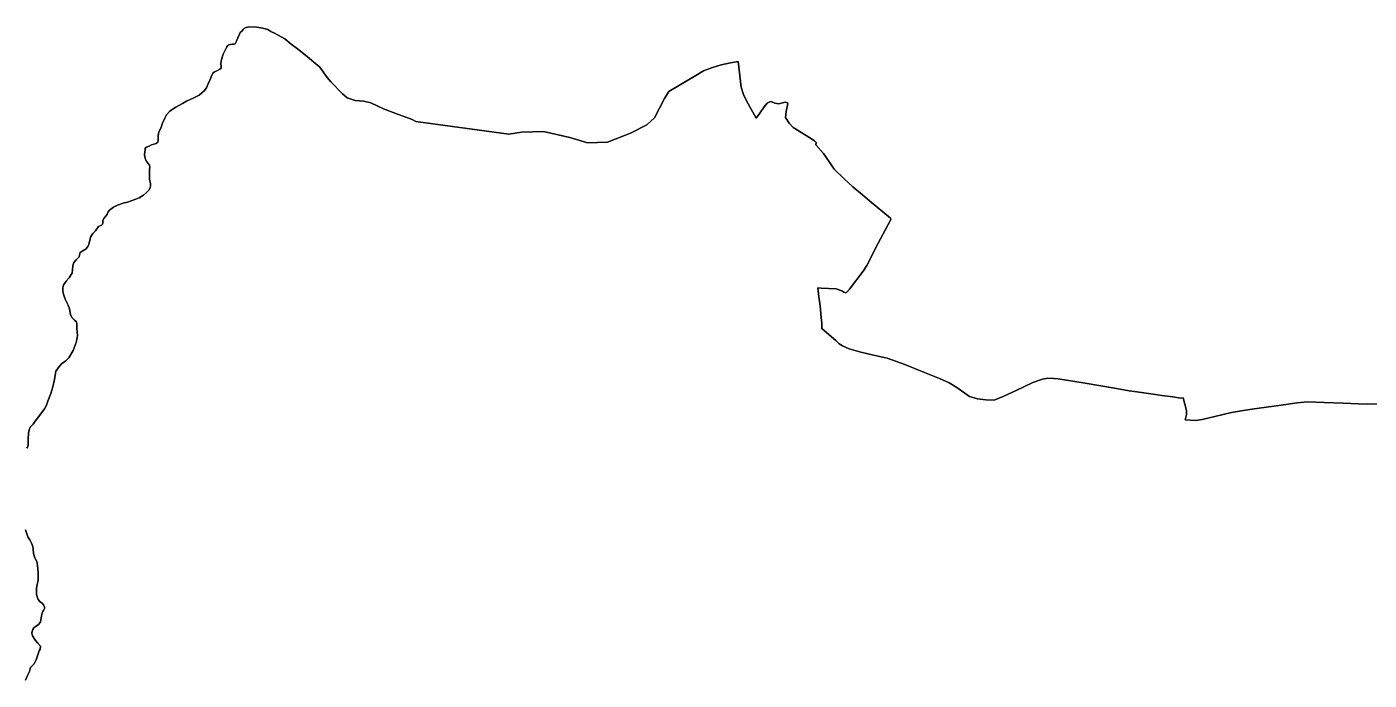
# Model space of a CAD drawing. Header units: millimetres. Extents: x 163919 to 195198, y 430116 to 478891.
# Drawn here: x 169095 to 174272, y 450546 to 453065 of the extents above; entities that cross this region are included whole.
import ezdxf

# ---------------------------------------------------------------- set-up
doc = ezdxf.new("R2010")
doc.units = ezdxf.units.MM
for name, color, linetype in [('#SK(지방하천)_2', 6, 'Continuous'), ('#SK01', 6, 'Continuous'), ('#SK02', 6, 'Continuous'), ('#SK03', 2, 'Continuous'), ('#SK04', 2, 'Continuous')]:
    doc.layers.add(name, color=color, linetype=linetype)

msp = doc.modelspace()

# ---------------------------------------------------------------- linework, layer by layer
at = {"layer": '#SK(지방하천)_2'}
for points in [[(169095.3, 451439.6), (169098.4, 451444.7), (169100, 451452), (169100.4, 451458.5), (169101.2, 451474.7), (169101.5, 451498.1), (169104.5, 451511), (169108.7, 451521.5), (169119.3, 451533.2), (169128.2, 451544.9), (169141, 451561.2), (169152.9, 451577.3), (169164.1, 451591.4), (169170.8, 451605.4), (169175.9, 451621.3), (169187.4, 451651.3), (169196.3, 451677), (169202.7, 451705.1), (169205.8, 451728.8), (169207.4, 451736.5), (169212.5, 451744), (169216.9, 451749.6), (169229.6, 451764.8), (169245.8, 451777.2), (169257.7, 451788), (169273.9, 451816.9), (169285.3, 451847.3), (169289.7, 451866.1), (169290.4, 451875.9), (169288.4, 451901.7), (169287.9, 451919.7), (169287.5, 451927.7), (169278.9, 451933.6), (169269.5, 451944.1), (169264.3, 451955.3), (169259.8, 451977), (169254.2, 451992), (169248.1, 452004.8), (169242.7, 452015.1), (169236.6, 452033.7), (169235.6, 452039), (169234.4, 452047.4), (169234.8, 452057.5), (169235.4, 452064.5), (169237.8, 452071.5), (169247.7, 452084.5), (169258.3, 452096.5), (169266.1, 452109.3), (169270.4, 452114.9), (169271, 452127.4), (169273.4, 452143.5), (169274.9, 452152), (169276.7, 452156.2), (169285.4, 452165.8), (169292.1, 452172.5), (169297, 452177.9), (169298.4, 452185.5), (169301.5, 452194.8), (169311.2, 452201.1), (169324.6, 452209.1), (169330.8, 452217.5), (169334.5, 452225.1), (169336.9, 452237.2), (169342.3, 452256.2), (169349.5, 452267.6), (169359.9, 452278.5), (169371.9, 452294.9), (169383.8, 452300.6), (169387.7, 452304.1), (169388.8, 452307.8), (169388.5, 452312.6), (169388.7, 452316.9), (169389.4, 452320.2), (169392.8, 452325.2), (169398.6, 452333.8), (169402.7, 452338.9), (169405, 452342.9), (169408.5, 452351.6), (169414.1, 452357.9), (169429.6, 452369.2), (169445.6, 452377.4), (169466.9, 452384.7), (169484, 452389), (169497.4, 452394.1), (169515.7, 452399.9), (169528.4, 452404.8), (169545, 452416.2), (169557.1, 452426.2), (169566.3, 452434.8), (169570.9, 452444.1), (169572.5, 452451.8), (169572.6, 452460.2), (169570, 452470.5), (169568, 452477.4), (169568.1, 452488.4), (169568.4, 452501.5), (169568.8, 452514.3), (169569.5, 452523.6), (169568.6, 452530.8), (169564.6, 452536.4), (169558.4, 452544.6), (169553.2, 452553.7), (169550.1, 452563.9), (169549.4, 452572.3), (169551.2, 452590.7), (169552.3, 452597.3), (169557, 452601.2), (169567.2, 452605.2), (169575.9, 452609.2), (169594.6, 452615.1), (169600.7, 452620.3), (169602.2, 452625.7), (169602.4, 452645.8), (169605.1, 452660.2), (169611.6, 452674.5), (169618.9, 452693.5), (169627, 452712), (169634, 452725.6), (169647.4, 452739.6), (169659.7, 452748.5), (169670, 452754.8), (169695.8, 452769.1), (169711.4, 452777.9), (169739.6, 452791.2), (169760.5, 452801.7), (169770.9, 452810.8), (169779.4, 452818), (169788.1, 452828.9), (169793.1, 452841.9), (169802.4, 452861.4), (169808.6, 452878.1), (169813.3, 452886.6), (169819.5, 452891.5), (169830.4, 452895.7), (169840, 452901.1), (169844.3, 452905.1), (169844.4, 452911.5), (169844, 452923.2), (169845.9, 452938.1), (169852.6, 452959.7), (169867, 452987.1), (169870.9, 452992.5), (169873.8, 452995.3), (169879.7, 452997.1), (169887, 452997.5), (169894.1, 452997.8), (169898.9, 452998.8), (169903.3, 453007.1), (169909.6, 453022.7), (169916, 453036.6), (169918.7, 453042.4), (169924.4, 453047.9), (169930, 453054.3), (169934.8, 453059.1), (169941, 453061.7), (169951.7, 453064.6), (169981.9, 453063.7), (170004.6, 453059.5), (170024.6, 453054), (170036.7, 453046.1), (170050.4, 453040), (170064.3, 453033), (170090.2, 453018.8), (170114.6, 452997.7), (170138.7, 452979.4), (170169.7, 452955.8), (170225.7, 452908.6), (170253.4, 452869), (170267.8, 452852), (170312.8, 452807), (170331.4, 452790.4), (170361.3, 452780.9), (170394.6, 452777.5), (170421.8, 452772.2), (170471.1, 452748), (170519.1, 452730.9), (170581.2, 452707.4), (170595.1, 452699.7), (170954.1, 452651.1), (171003.4, 452658.5), (171088, 452660.7), (171189.2, 452637.7), (171258.1, 452617.4), (171334.7, 452620.5), (171423.5, 452654.5), (171486.3, 452686.9), (171515.4, 452713.6), (171554.2, 452787.9), (171571.3, 452815.6), (171681.5, 452880.7), (171705, 452895.2), (171739.1, 452908.5), (171773.4, 452918), (171808.5, 452925.6), (171838.2, 452930.4), (171850.7, 452831.8), (171859.3, 452803.5), (171870.6, 452779.1), (171908.1, 452712.7), (171921.7, 452732.3), (171939.1, 452756), (171950.1, 452770), (171963, 452776.2), (171968.2, 452776), (171979.9, 452770.8), (171995.5, 452768.4), (172014.2, 452772.7), (172020.8, 452774.6), (172028.6, 452771.7), (172030.4, 452768.9), (172023.7, 452738.2), (172020.9, 452715.7), (172035.3, 452693.1), (172050.7, 452676.6), (172074.2, 452662.8), (172111.1, 452639.4), (172133.1, 452624.9), (172139.5, 452618.8), (172138.1, 452609.2), (172167.4, 452576.3), (172191.5, 452543), (172209.5, 452515.3), (172247, 452478.3), (172280.4, 452447.7), (172318, 452417.5), (172344.9, 452394.2), (172426.6, 452327.5), (172426.8, 452322.4), (172416.9, 452302), (172377.1, 452228), (172335.3, 452144.7), (172320.8, 452122.6), (172267.9, 452053), (172257.9, 452041.7), (172252.7, 452039.6), (172246.4, 452042.3), (172238.2, 452046.9), (172235.2, 452047.6), (172216.8, 452054.1), (172159.2, 452056.8), (172146.1, 452058), (172150.4, 452024.2), (172154.5, 451989.3), (172159.3, 451943.7), (172161, 451922.7), (172161.1, 451911.7), (172161.6, 451901.7), (172189.2, 451877.4), (172214.7, 451854.9), (172228.6, 451842.6), (172241.1, 451834.4), (172266.4, 451823.3), (172311.1, 451810.5), (172355.2, 451800.2), (172413.9, 451787), (172431.7, 451781.3), (172480.8, 451762.2), (172557, 451731.5), (172615.4, 451708.4), (172652.9, 451691.7), (172681.7, 451673.5), (172730.3, 451639.8), (172761.6, 451630), (172794, 451627.1), (172825.4, 451625.9), (172863.4, 451640.3), (172910.8, 451662.3), (172975.3, 451694), (173012.1, 451706.3), (173032.8, 451709.5), (173055.6, 451709.3), (173072.6, 451708.1), (173169.4, 451692.5), (173297.1, 451670.1), (173346.6, 451660.8), (173375.6, 451656.8), (173438.6, 451648.8), (173471.9, 451643.6), (173514.4, 451637.8), (173543.9, 451633.6), (173554.9, 451634.4), (173567.9, 451585.3), (173568, 451569.4), (173562.1, 451549), (173602.1, 451547.1), (173627.7, 451550.9), (173676.3, 451562.4), (173741, 451578), (173780.2, 451584.2), (173819.5, 451591), (173932.6, 451605.5), (173994, 451614.7), (174034.1, 451618.3), (174099.2, 451616.7), (174172.2, 451613.5), (174231, 451611.4), (174267.2, 451609.8), (174314.7, 451611.1)], [(169090.6, 450545.8), (169098, 450563.4), (169105.3, 450579.3), (169109.2, 450594), (169110.5, 450595.9), (169124, 450608.9), (169131.9, 450623.9), (169136.6, 450639.8), (169138.9, 450647.1), (169143.2, 450659.1), (169146.8, 450665.5), (169148.4, 450677.4), (169137.8, 450688.7), (169128.5, 450699.2), (169117.9, 450717.1), (169115.1, 450727.5), (169115.4, 450732.9), (169118.7, 450741.7), (169123, 450747.9), (169128.8, 450752.4), (169138.6, 450759.3), (169148.1, 450769.3), (169150.3, 450786.7), (169154.2, 450805), (169156.8, 450810.7), (169159.1, 450814.1), (169164.4, 450824.9), (169163.7, 450825.3), (169162.5, 450830.9), (169159.8, 450836.4), (169156.3, 450841.2), (169147.1, 450847.8), (169139.6, 450856.3), (169136.2, 450863.5), (169135.1, 450867.9), (169133.3, 450875.9), (169133.2, 450886.1), (169133.3, 450900.3), (169135.6, 450914.1), (169139.1, 450930.4), (169139.5, 450946.8), (169139.1, 450958.3), (169137.3, 450976.3), (169136.7, 450987.8), (169135.7, 450995.8), (169134.2, 451002.5), (169125, 451020.7), (169120.9, 451034.6), (169120.5, 451051), (169118.3, 451061.6), (169113.2, 451073.9), (169106.6, 451087), (169099.6, 451098.7), (169090.2, 451124.9)]]:
    msp.add_lwpolyline(points, dxfattribs=at)
at = {"layer": '#SK01'}
for points in [[(169095.3, 451439.6), (169098.4, 451444.7), (169100, 451452), (169100.4, 451458.5), (169101.2, 451474.7), (169101.5, 451498.1), (169104.5, 451511), (169108.7, 451521.5), (169119.3, 451533.2), (169128.2, 451544.9), (169141, 451561.2), (169152.9, 451577.3), (169164.1, 451591.4), (169170.8, 451605.4), (169175.9, 451621.3), (169187.4, 451651.3), (169196.3, 451677), (169202.7, 451705.1), (169205.8, 451728.8), (169207.4, 451736.5), (169212.5, 451744), (169216.9, 451749.6), (169229.6, 451764.8), (169245.8, 451777.2), (169257.7, 451788), (169273.9, 451816.9), (169285.3, 451847.3), (169289.7, 451866.1), (169290.4, 451875.9), (169288.4, 451901.7), (169287.9, 451919.7), (169287.5, 451927.7), (169278.9, 451933.6), (169269.5, 451944.1), (169264.3, 451955.3), (169259.8, 451977), (169254.2, 451992), (169248.1, 452004.8), (169242.7, 452015.1), (169236.6, 452033.7), (169235.6, 452039), (169234.4, 452047.4), (169234.8, 452057.5), (169235.4, 452064.5), (169237.8, 452071.5), (169247.7, 452084.5), (169258.3, 452096.5), (169266.1, 452109.3), (169270.4, 452114.9), (169271, 452127.4), (169273.4, 452143.5), (169274.9, 452152), (169276.7, 452156.2), (169285.4, 452165.8), (169292.1, 452172.5), (169297, 452177.9), (169298.4, 452185.5), (169301.5, 452194.8), (169311.2, 452201.1), (169324.6, 452209.1), (169330.8, 452217.5), (169334.5, 452225.1), (169336.9, 452237.2), (169342.3, 452256.2), (169349.5, 452267.6), (169359.9, 452278.5), (169371.9, 452294.9), (169383.8, 452300.6), (169387.7, 452304.1), (169388.8, 452307.8), (169388.5, 452312.6), (169388.7, 452316.9), (169389.4, 452320.2), (169392.8, 452325.2), (169398.6, 452333.8), (169402.7, 452338.9), (169405, 452342.9), (169408.5, 452351.6), (169414.1, 452357.9), (169429.6, 452369.2), (169445.6, 452377.4), (169466.9, 452384.7), (169484, 452389), (169497.4, 452394.1), (169515.7, 452399.9), (169528.4, 452404.8), (169545, 452416.2), (169557.1, 452426.2), (169566.3, 452434.8), (169570.9, 452444.1), (169572.5, 452451.8), (169572.6, 452460.2), (169570, 452470.5), (169568, 452477.4), (169568.1, 452488.4), (169568.4, 452501.5), (169568.8, 452514.3), (169569.5, 452523.6), (169568.6, 452530.8), (169564.6, 452536.4), (169558.4, 452544.6), (169553.2, 452553.7), (169550.1, 452563.9), (169549.4, 452572.3), (169551.2, 452590.7), (169552.3, 452597.3), (169557, 452601.2), (169567.2, 452605.2), (169575.9, 452609.2), (169594.6, 452615.1), (169600.7, 452620.3), (169602.2, 452625.7), (169602.4, 452645.8), (169605.1, 452660.2), (169611.6, 452674.5), (169618.9, 452693.5), (169627, 452712), (169634, 452725.6), (169647.4, 452739.6), (169659.7, 452748.5), (169670, 452754.8), (169695.8, 452769.1), (169711.4, 452777.9), (169739.6, 452791.2), (169760.5, 452801.7), (169770.9, 452810.8), (169779.4, 452818), (169788.1, 452828.9), (169793.1, 452841.9), (169802.4, 452861.4), (169808.6, 452878.1), (169813.3, 452886.6), (169819.5, 452891.5), (169830.4, 452895.7), (169840, 452901.1), (169844.3, 452905.1), (169844.4, 452911.5), (169844, 452923.2), (169845.9, 452938.1), (169852.6, 452959.7), (169867, 452987.1), (169870.9, 452992.5), (169873.8, 452995.3), (169879.7, 452997.1), (169887, 452997.5), (169894.1, 452997.8), (169898.9, 452998.8), (169903.3, 453007.1), (169909.6, 453022.7), (169916, 453036.6), (169918.7, 453042.4), (169924.4, 453047.9), (169930, 453054.3), (169934.8, 453059.1), (169941, 453061.7), (169951.7, 453064.6), (169981.9, 453063.7), (170004.6, 453059.5), (170024.6, 453054), (170036.7, 453046.1), (170050.4, 453040), (170064.3, 453033), (170090.2, 453018.8), (170114.6, 452997.7), (170138.7, 452979.4), (170169.7, 452955.8), (170225.7, 452908.6), (170253.4, 452869), (170267.8, 452852), (170312.8, 452807), (170331.4, 452790.4), (170361.3, 452780.9), (170394.6, 452777.5), (170421.8, 452772.2), (170471.1, 452748), (170519.1, 452730.9), (170581.2, 452707.4), (170595.1, 452699.7), (170954.1, 452651.1), (171003.4, 452658.5), (171088, 452660.7), (171189.2, 452637.7), (171258.1, 452617.4), (171334.7, 452620.5), (171423.5, 452654.5), (171486.3, 452686.9), (171515.4, 452713.6), (171554.2, 452787.9), (171571.3, 452815.6), (171681.5, 452880.7), (171705, 452895.2), (171739.1, 452908.5), (171773.4, 452918), (171808.5, 452925.6), (171838.2, 452930.4), (171850.7, 452831.8), (171859.3, 452803.5), (171870.6, 452779.1), (171908.1, 452712.7), (171921.7, 452732.3), (171939.1, 452756), (171950.1, 452770), (171963, 452776.2), (171968.2, 452776), (171979.9, 452770.8), (171995.5, 452768.4), (172014.2, 452772.7), (172020.8, 452774.6), (172028.6, 452771.7), (172030.4, 452768.9), (172023.7, 452738.2), (172020.9, 452715.7), (172035.3, 452693.1), (172050.7, 452676.6), (172074.2, 452662.8), (172111.1, 452639.4), (172133.1, 452624.9), (172139.5, 452618.8), (172138.1, 452609.2), (172167.4, 452576.3), (172191.5, 452543), (172209.5, 452515.3), (172247, 452478.3), (172280.4, 452447.7), (172318, 452417.5), (172344.9, 452394.2), (172426.6, 452327.5), (172426.8, 452322.4), (172416.9, 452302), (172377.1, 452228), (172335.3, 452144.7), (172320.8, 452122.6), (172267.9, 452053), (172257.9, 452041.7), (172252.7, 452039.6), (172246.4, 452042.3), (172238.2, 452046.9), (172235.2, 452047.6), (172216.8, 452054.1), (172159.2, 452056.8), (172146.1, 452058), (172150.4, 452024.2), (172154.5, 451989.3), (172159.3, 451943.7), (172161, 451922.7), (172161.1, 451911.7), (172161.6, 451901.7), (172189.2, 451877.4), (172214.7, 451854.9), (172228.6, 451842.6), (172241.1, 451834.4), (172266.4, 451823.3), (172311.1, 451810.5), (172355.2, 451800.2), (172413.9, 451787), (172431.7, 451781.3), (172480.8, 451762.2), (172557, 451731.5), (172615.4, 451708.4), (172652.9, 451691.7), (172681.7, 451673.5), (172730.3, 451639.8), (172761.6, 451630), (172794, 451627.1), (172825.4, 451625.9), (172863.4, 451640.3), (172910.8, 451662.3), (172975.3, 451694), (173012.1, 451706.3), (173032.8, 451709.5), (173055.6, 451709.3), (173072.6, 451708.1), (173169.4, 451692.5), (173297.1, 451670.1), (173346.6, 451660.8), (173375.6, 451656.8), (173438.6, 451648.8), (173471.9, 451643.6), (173514.4, 451637.8), (173543.9, 451633.6), (173554.9, 451634.4), (173567.9, 451585.3), (173568, 451569.4), (173562.1, 451549), (173602.1, 451547.1), (173627.7, 451550.9), (173676.3, 451562.4), (173741, 451578), (173780.2, 451584.2), (173819.5, 451591), (173932.6, 451605.5), (173994, 451614.7), (174034.1, 451618.3), (174099.2, 451616.7), (174172.2, 451613.5), (174231, 451611.4), (174267.2, 451609.8), (174314.7, 451611.1)], [(169090.6, 450545.8), (169098, 450563.4), (169105.3, 450579.3), (169109.2, 450594), (169110.5, 450595.9), (169124, 450608.9), (169131.9, 450623.9), (169136.6, 450639.8), (169138.9, 450647.1), (169143.2, 450659.1), (169146.8, 450665.5), (169148.4, 450677.4), (169137.8, 450688.7), (169128.5, 450699.2), (169117.9, 450717.1), (169115.1, 450727.5), (169115.4, 450732.9), (169118.7, 450741.7), (169123, 450747.9), (169128.8, 450752.4), (169138.6, 450759.3), (169148.1, 450769.3), (169150.3, 450786.7), (169154.2, 450805), (169156.8, 450810.7), (169159.1, 450814.1), (169164.4, 450824.9), (169163.7, 450825.3), (169162.5, 450830.9), (169159.8, 450836.4), (169156.3, 450841.2), (169147.1, 450847.8), (169139.6, 450856.3), (169136.2, 450863.5), (169135.1, 450867.9), (169133.3, 450875.9), (169133.2, 450886.1), (169133.3, 450900.3), (169135.6, 450914.1), (169139.1, 450930.4), (169139.5, 450946.8), (169139.1, 450958.3), (169137.3, 450976.3), (169136.7, 450987.8), (169135.7, 450995.8), (169134.2, 451002.5), (169125, 451020.7), (169120.9, 451034.6), (169120.5, 451051), (169118.3, 451061.6), (169113.2, 451073.9), (169106.6, 451087), (169099.6, 451098.7), (169090.2, 451124.9)]]:
    msp.add_lwpolyline(points, dxfattribs=at)
at = {"layer": '#SK02'}
for points in [[(169095.3, 451439.6), (169098.4, 451444.7), (169100, 451452), (169100.4, 451458.5), (169101.2, 451474.7), (169101.5, 451498.1), (169104.5, 451511), (169108.7, 451521.5), (169119.3, 451533.2), (169128.2, 451544.9), (169141, 451561.2), (169152.9, 451577.3), (169164.1, 451591.4), (169170.8, 451605.4), (169175.9, 451621.3), (169187.4, 451651.3), (169196.3, 451677), (169202.7, 451705.1), (169205.8, 451728.8), (169207.4, 451736.5), (169212.5, 451744), (169216.9, 451749.6), (169229.6, 451764.8), (169245.8, 451777.2), (169257.7, 451788), (169273.9, 451816.9), (169285.3, 451847.3), (169289.7, 451866.1), (169290.4, 451875.9), (169288.4, 451901.7), (169287.9, 451919.7), (169287.5, 451927.7), (169278.9, 451933.6), (169269.5, 451944.1), (169264.3, 451955.3), (169259.8, 451977), (169254.2, 451992), (169248.1, 452004.8), (169242.7, 452015.1), (169236.6, 452033.7), (169235.6, 452039), (169234.4, 452047.4), (169234.8, 452057.5), (169235.4, 452064.5), (169237.8, 452071.5), (169247.7, 452084.5), (169258.3, 452096.5), (169266.1, 452109.3), (169270.4, 452114.9), (169271, 452127.4), (169273.4, 452143.5), (169274.9, 452152), (169276.7, 452156.2), (169285.4, 452165.8), (169292.1, 452172.5), (169297, 452177.9), (169298.4, 452185.5), (169301.5, 452194.8), (169311.2, 452201.1), (169324.6, 452209.1), (169330.8, 452217.5), (169334.5, 452225.1), (169336.9, 452237.2), (169342.3, 452256.2), (169349.5, 452267.6), (169359.9, 452278.5), (169371.9, 452294.9), (169383.8, 452300.6), (169387.7, 452304.1), (169388.8, 452307.8), (169388.5, 452312.6), (169388.7, 452316.9), (169389.4, 452320.2), (169392.8, 452325.2), (169398.6, 452333.8), (169402.7, 452338.9), (169405, 452342.9), (169408.5, 452351.6), (169414.1, 452357.9), (169429.6, 452369.2), (169445.6, 452377.4), (169466.9, 452384.7), (169484, 452389), (169497.4, 452394.1), (169515.7, 452399.9), (169528.4, 452404.8), (169545, 452416.2), (169557.1, 452426.2), (169566.3, 452434.8), (169570.9, 452444.1), (169572.5, 452451.8), (169572.6, 452460.2), (169570, 452470.5), (169568, 452477.4), (169568.1, 452488.4), (169568.4, 452501.5), (169568.8, 452514.3), (169569.5, 452523.6), (169568.6, 452530.8), (169564.6, 452536.4), (169558.4, 452544.6), (169553.2, 452553.7), (169550.1, 452563.9), (169549.4, 452572.3), (169551.2, 452590.7), (169552.3, 452597.3), (169557, 452601.2), (169567.2, 452605.2), (169575.9, 452609.2), (169594.6, 452615.1), (169600.7, 452620.3), (169602.2, 452625.7), (169602.4, 452645.8), (169605.1, 452660.2), (169611.6, 452674.5), (169618.9, 452693.5), (169627, 452712), (169634, 452725.6), (169647.4, 452739.6), (169659.7, 452748.5), (169670, 452754.8), (169695.8, 452769.1), (169711.4, 452777.9), (169739.6, 452791.2), (169760.5, 452801.7), (169770.9, 452810.8), (169779.4, 452818), (169788.1, 452828.9), (169793.1, 452841.9), (169802.4, 452861.4), (169808.6, 452878.1), (169813.3, 452886.6), (169819.5, 452891.5), (169830.4, 452895.7), (169840, 452901.1), (169844.3, 452905.1), (169844.4, 452911.5), (169844, 452923.2), (169845.9, 452938.1), (169852.6, 452959.7), (169867, 452987.1), (169870.9, 452992.5), (169873.8, 452995.3), (169879.7, 452997.1), (169887, 452997.5), (169894.1, 452997.8), (169898.9, 452998.8), (169903.3, 453007.1), (169909.6, 453022.7), (169916, 453036.6), (169918.7, 453042.4), (169924.4, 453047.9), (169930, 453054.3), (169934.8, 453059.1), (169941, 453061.7), (169951.7, 453064.6), (169981.9, 453063.7), (170004.6, 453059.5), (170024.6, 453054), (170036.7, 453046.1), (170050.4, 453040), (170064.3, 453033), (170090.2, 453018.8), (170114.6, 452997.7), (170138.7, 452979.4), (170169.7, 452955.8), (170225.7, 452908.6), (170253.4, 452869), (170267.8, 452852), (170312.8, 452807), (170331.4, 452790.4), (170361.3, 452780.9), (170394.6, 452777.5), (170421.8, 452772.2), (170471.1, 452748), (170519.1, 452730.9), (170581.2, 452707.4), (170595.1, 452699.7), (170954.1, 452651.1), (171003.4, 452658.5), (171088, 452660.7), (171189.2, 452637.7), (171258.1, 452617.4), (171334.7, 452620.5), (171423.5, 452654.5), (171486.3, 452686.9), (171515.4, 452713.6), (171554.2, 452787.9), (171571.3, 452815.6), (171681.5, 452880.7), (171705, 452895.2), (171739.1, 452908.5), (171773.4, 452918), (171808.5, 452925.6), (171838.2, 452930.4), (171850.7, 452831.8), (171859.3, 452803.5), (171870.6, 452779.1), (171908.1, 452712.7), (171921.7, 452732.3), (171939.1, 452756), (171950.1, 452770), (171963, 452776.2), (171968.2, 452776), (171979.9, 452770.8), (171995.5, 452768.4), (172014.2, 452772.7), (172020.8, 452774.6), (172028.6, 452771.7), (172030.4, 452768.9), (172023.7, 452738.2), (172020.9, 452715.7), (172035.3, 452693.1), (172050.7, 452676.6), (172074.2, 452662.8), (172111.1, 452639.4), (172133.1, 452624.9), (172139.5, 452618.8), (172138.1, 452609.2), (172167.4, 452576.3), (172191.5, 452543), (172209.5, 452515.3), (172247, 452478.3), (172280.4, 452447.7), (172318, 452417.5), (172344.9, 452394.2), (172426.6, 452327.5), (172426.8, 452322.4), (172416.9, 452302), (172377.1, 452228), (172335.3, 452144.7), (172320.8, 452122.6), (172267.9, 452053), (172257.9, 452041.7), (172252.7, 452039.6), (172246.4, 452042.3), (172238.2, 452046.9), (172235.2, 452047.6), (172216.8, 452054.1), (172159.2, 452056.8), (172146.1, 452058), (172150.4, 452024.2), (172154.5, 451989.3), (172159.3, 451943.7), (172161, 451922.7), (172161.1, 451911.7), (172161.6, 451901.7), (172189.2, 451877.4), (172214.7, 451854.9), (172228.6, 451842.6), (172241.1, 451834.4), (172266.4, 451823.3), (172311.1, 451810.5), (172355.2, 451800.2), (172413.9, 451787), (172431.7, 451781.3), (172480.8, 451762.2), (172557, 451731.5), (172615.4, 451708.4), (172652.9, 451691.7), (172681.7, 451673.5), (172730.3, 451639.8), (172761.6, 451630), (172794, 451627.1), (172825.4, 451625.9), (172863.4, 451640.3), (172910.8, 451662.3), (172975.3, 451694), (173012.1, 451706.3), (173032.8, 451709.5), (173055.6, 451709.3), (173072.6, 451708.1), (173169.4, 451692.5), (173297.1, 451670.1), (173346.6, 451660.8), (173375.6, 451656.8), (173438.6, 451648.8), (173471.9, 451643.6), (173514.4, 451637.8), (173543.9, 451633.6), (173554.9, 451634.4), (173567.9, 451585.3), (173568, 451569.4), (173562.1, 451549), (173602.1, 451547.1), (173627.7, 451550.9), (173676.3, 451562.4), (173741, 451578), (173780.2, 451584.2), (173819.5, 451591), (173932.6, 451605.5), (173994, 451614.7), (174034.1, 451618.3), (174099.2, 451616.7), (174172.2, 451613.5), (174231, 451611.4), (174267.2, 451609.8), (174314.7, 451611.1)], [(169090.6, 450545.8), (169098, 450563.4), (169105.3, 450579.3), (169109.2, 450594), (169110.5, 450595.9), (169124, 450608.9), (169131.9, 450623.9), (169136.6, 450639.8), (169138.9, 450647.1), (169143.2, 450659.1), (169146.8, 450665.5), (169148.4, 450677.4), (169137.8, 450688.7), (169128.5, 450699.2), (169117.9, 450717.1), (169115.1, 450727.5), (169115.4, 450732.9), (169118.7, 450741.7), (169123, 450747.9), (169128.8, 450752.4), (169138.6, 450759.3), (169148.1, 450769.3), (169150.3, 450786.7), (169154.2, 450805), (169156.8, 450810.7), (169159.1, 450814.1), (169164.4, 450824.9), (169163.7, 450825.3), (169162.5, 450830.9), (169159.8, 450836.4), (169156.3, 450841.2), (169147.1, 450847.8), (169139.6, 450856.3), (169136.2, 450863.5), (169135.1, 450867.9), (169133.3, 450875.9), (169133.2, 450886.1), (169133.3, 450900.3), (169135.6, 450914.1), (169139.1, 450930.4), (169139.5, 450946.8), (169139.1, 450958.3), (169137.3, 450976.3), (169136.7, 450987.8), (169135.7, 450995.8), (169134.2, 451002.5), (169125, 451020.7), (169120.9, 451034.6), (169120.5, 451051), (169118.3, 451061.6), (169113.2, 451073.9), (169106.6, 451087), (169099.6, 451098.7), (169090.2, 451124.9)]]:
    msp.add_lwpolyline(points, dxfattribs=at)
at = {"layer": '#SK03', "ltscale": 10}
for points in [[(174314.7, 451611.1), (174267.2, 451609.8), (174231, 451611.4), (174172.2, 451613.5), (174099.2, 451616.7), (174034.1, 451618.3), (173994, 451614.7), (173932.6, 451605.5), (173819.5, 451591), (173780.2, 451584.2), (173741, 451578), (173676.3, 451562.4), (173627.7, 451550.9), (173602.1, 451547.1), (173562.1, 451549), (173568, 451569.4), (173567.9, 451585.3), (173554.9, 451634.4), (173543.9, 451633.6), (173514.4, 451637.8), (173471.9, 451643.6), (173438.6, 451648.8), (173375.6, 451656.8), (173346.6, 451660.8), (173297.1, 451670.1), (173169.4, 451692.5), (173072.6, 451708.1), (173055.6, 451709.3), (173032.8, 451709.5), (173012.1, 451706.3), (172975.3, 451694), (172910.8, 451662.3), (172863.4, 451640.3), (172825.4, 451625.9), (172794, 451627.1), (172761.6, 451630), (172730.3, 451639.8), (172681.7, 451673.5), (172652.9, 451691.7), (172615.4, 451708.4), (172557, 451731.5), (172480.8, 451762.2), (172431.7, 451781.3), (172413.9, 451787), (172355.2, 451800.2), (172311.1, 451810.5), (172266.4, 451823.3), (172241.1, 451834.4), (172228.6, 451842.6), (172214.7, 451854.9), (172189.2, 451877.4), (172161.6, 451901.7), (172161.1, 451911.7), (172161, 451922.7), (172159.3, 451943.7), (172154.5, 451989.3), (172150.4, 452024.2), (172146.1, 452058), (172159.2, 452056.8), (172216.8, 452054.1), (172235.2, 452047.6), (172238.2, 452046.9), (172246.4, 452042.3), (172252.7, 452039.6), (172257.9, 452041.7), (172267.9, 452053), (172320.8, 452122.6), (172335.3, 452144.7), (172377.1, 452228), (172416.9, 452302), (172426.8, 452322.4), (172426.6, 452327.5), (172344.9, 452394.2), (172318, 452417.5), (172280.4, 452447.7), (172247, 452478.3), (172209.5, 452515.3), (172191.5, 452543), (172167.4, 452576.3), (172138.1, 452609.2), (172139.5, 452618.8), (172133.1, 452624.9), (172111.1, 452639.4), (172074.2, 452662.8), (172050.7, 452676.6), (172035.3, 452693.1), (172020.9, 452715.7), (172023.7, 452738.2), (172030.4, 452768.9), (172028.6, 452771.7), (172020.8, 452774.6), (172014.2, 452772.7), (171995.5, 452768.4), (171979.9, 452770.8), (171968.2, 452776), (171963, 452776.2), (171950.1, 452770), (171939.1, 452756), (171921.7, 452732.3), (171908.1, 452712.7), (171870.6, 452779.1), (171859.3, 452803.5), (171850.7, 452831.8), (171838.2, 452930.4), (171808.5, 452925.6), (171773.4, 452918), (171739.1, 452908.5), (171705, 452895.2), (171681.5, 452880.7), (171571.3, 452815.6), (171554.2, 452787.9), (171515.4, 452713.6), (171486.3, 452686.9), (171423.5, 452654.5), (171334.7, 452620.5), (171258.1, 452617.4), (171189.2, 452637.7), (171088, 452660.7), (171003.4, 452658.5), (170954.1, 452651.1), (170595.1, 452699.7), (170581.2, 452707.4), (170519.1, 452730.9), (170471.1, 452748), (170421.8, 452772.2), (170394.6, 452777.5), (170361.3, 452780.9), (170331.4, 452790.4), (170312.8, 452807), (170267.8, 452852), (170253.4, 452869), (170225.7, 452908.6), (170169.7, 452955.8), (170138.7, 452979.4), (170114.6, 452997.7), (170090.2, 453018.8), (170064.3, 453033), (170050.4, 453040), (170036.7, 453046.1), (170024.6, 453054), (170004.6, 453059.5), (169981.9, 453063.7), (169951.7, 453064.6), (169941, 453061.7), (169934.8, 453059.1), (169930, 453054.3), (169924.4, 453047.9), (169918.7, 453042.4), (169916, 453036.6), (169909.6, 453022.7), (169903.3, 453007.1), (169898.9, 452998.8), (169894.1, 452997.8), (169887, 452997.5), (169879.7, 452997.1), (169873.8, 452995.3), (169870.9, 452992.5), (169867, 452987.1), (169852.6, 452959.7), (169845.9, 452938.1), (169844, 452923.2), (169844.4, 452911.5), (169844.3, 452905.1), (169840, 452901.1), (169830.4, 452895.7), (169819.5, 452891.5), (169813.3, 452886.6), (169808.6, 452878.1), (169802.4, 452861.4), (169793.1, 452841.9), (169788.1, 452828.9), (169779.4, 452818), (169770.9, 452810.8), (169760.5, 452801.7), (169739.6, 452791.2), (169711.4, 452777.9), (169695.8, 452769.1), (169670, 452754.8), (169659.7, 452748.5), (169647.4, 452739.6), (169634, 452725.6), (169627, 452712), (169618.9, 452693.5), (169611.6, 452674.5), (169605.1, 452660.2), (169602.4, 452645.8), (169602.2, 452625.7), (169600.7, 452620.3), (169594.6, 452615.1), (169575.9, 452609.2), (169567.2, 452605.2), (169557, 452601.2), (169552.3, 452597.3), (169551.2, 452590.7), (169549.4, 452572.3), (169550.1, 452563.9), (169553.2, 452553.7), (169558.4, 452544.6), (169564.6, 452536.4), (169568.6, 452530.8), (169569.5, 452523.6), (169568.8, 452514.3), (169568.4, 452501.5), (169568.1, 452488.4), (169568, 452477.4), (169570, 452470.5), (169572.6, 452460.2), (169572.5, 452451.8), (169570.9, 452444.1), (169566.3, 452434.8), (169557.1, 452426.2), (169545, 452416.2), (169528.4, 452404.8), (169515.7, 452399.9), (169497.4, 452394.1), (169484, 452389), (169466.9, 452384.7), (169445.6, 452377.4), (169429.6, 452369.2), (169414.1, 452357.9), (169408.5, 452351.6), (169405, 452342.9), (169402.7, 452338.9), (169398.6, 452333.8), (169392.8, 452325.2), (169389.4, 452320.2), (169388.7, 452316.9), (169388.5, 452312.6), (169388.8, 452307.8), (169387.7, 452304.1), (169383.8, 452300.6), (169371.9, 452294.9), (169359.9, 452278.5), (169349.5, 452267.6), (169342.3, 452256.2), (169336.9, 452237.2), (169334.5, 452225.1), (169330.8, 452217.5), (169324.6, 452209.1), (169311.2, 452201.1), (169301.5, 452194.8), (169298.4, 452185.5), (169297, 452177.9), (169292.1, 452172.5), (169285.4, 452165.8), (169276.7, 452156.2), (169274.9, 452152), (169273.4, 452143.5), (169271, 452127.4), (169270.4, 452114.9), (169266.1, 452109.3), (169258.3, 452096.5), (169247.7, 452084.5), (169237.8, 452071.5), (169235.4, 452064.5), (169234.8, 452057.5), (169234.4, 452047.4), (169235.6, 452039), (169236.6, 452033.7), (169242.7, 452015.1), (169248.1, 452004.8), (169254.2, 451992), (169259.8, 451977), (169264.3, 451955.3), (169269.5, 451944.1), (169278.9, 451933.6), (169287.5, 451927.7), (169287.9, 451919.7), (169288.4, 451901.7), (169290.4, 451875.9), (169289.7, 451866.1), (169285.3, 451847.3), (169273.9, 451816.9), (169257.7, 451788), (169245.8, 451777.2), (169229.6, 451764.8), (169216.9, 451749.6), (169212.5, 451744), (169207.4, 451736.5), (169205.8, 451728.8), (169202.7, 451705.1), (169196.3, 451677), (169187.4, 451651.3), (169175.9, 451621.3), (169170.8, 451605.4), (169164.1, 451591.4), (169152.9, 451577.3), (169141, 451561.2), (169128.2, 451544.9), (169119.3, 451533.2), (169108.7, 451521.5), (169104.5, 451511), (169101.5, 451498.1), (169101.2, 451474.7), (169100.4, 451458.5), (169100, 451452), (169098.4, 451444.7), (169095.3, 451439.6)], [(169090.2, 451124.9), (169099.6, 451098.7), (169106.6, 451087), (169113.2, 451073.9), (169118.3, 451061.6), (169120.5, 451051), (169120.9, 451034.6), (169125, 451020.7), (169134.2, 451002.5), (169135.7, 450995.8), (169136.7, 450987.8), (169137.3, 450976.3), (169139.1, 450958.3), (169139.5, 450946.8), (169139.1, 450930.4), (169135.6, 450914.1), (169133.3, 450900.3), (169133.2, 450886.1), (169133.3, 450875.9), (169135.1, 450867.9), (169136.2, 450863.5), (169139.6, 450856.3), (169147.1, 450847.8), (169156.3, 450841.2), (169159.8, 450836.4), (169162.5, 450830.9), (169163.7, 450825.3), (169164.4, 450824.9), (169159.1, 450814.1), (169156.8, 450810.7), (169154.2, 450805), (169150.3, 450786.7), (169148.1, 450769.3), (169138.6, 450759.3), (169128.8, 450752.4), (169123, 450747.9), (169118.7, 450741.7), (169115.4, 450732.9), (169115.1, 450727.5), (169117.9, 450717.1), (169128.5, 450699.2), (169137.8, 450688.7), (169148.4, 450677.4), (169146.8, 450665.5), (169143.2, 450659.1), (169138.9, 450647.1), (169136.6, 450639.8), (169131.9, 450623.9), (169124, 450608.9), (169110.5, 450595.9), (169109.2, 450594), (169105.3, 450579.3), (169098, 450563.4), (169090.6, 450545.8)]]:
    msp.add_lwpolyline(points, dxfattribs=at)
at = {"layer": '#SK04'}
for points in [[(169095.3, 451439.6), (169098.4, 451444.7), (169100, 451452), (169100.4, 451458.5), (169101.2, 451474.7), (169101.5, 451498.1), (169104.5, 451511), (169108.7, 451521.5), (169119.3, 451533.2), (169128.2, 451544.9), (169141, 451561.2), (169152.9, 451577.3), (169164.1, 451591.4), (169170.8, 451605.4), (169175.9, 451621.3), (169187.4, 451651.3), (169196.3, 451677), (169202.7, 451705.1), (169205.8, 451728.8), (169207.4, 451736.5), (169212.5, 451744), (169216.9, 451749.6), (169229.6, 451764.8), (169245.8, 451777.2), (169257.7, 451788), (169273.9, 451816.9), (169285.3, 451847.3), (169289.7, 451866.1), (169290.4, 451875.9), (169288.4, 451901.7), (169287.9, 451919.7), (169287.5, 451927.7), (169278.9, 451933.6), (169269.5, 451944.1), (169264.3, 451955.3), (169259.8, 451977), (169254.2, 451992), (169248.1, 452004.8), (169242.7, 452015.1), (169236.6, 452033.7), (169235.6, 452039), (169234.4, 452047.4), (169234.8, 452057.5), (169235.4, 452064.5), (169237.8, 452071.5), (169247.7, 452084.5), (169258.3, 452096.5), (169266.1, 452109.3), (169270.4, 452114.9), (169271, 452127.4), (169273.4, 452143.5), (169274.9, 452152), (169276.7, 452156.2), (169285.4, 452165.8), (169292.1, 452172.5), (169297, 452177.9), (169298.4, 452185.5), (169301.5, 452194.8), (169311.2, 452201.1), (169324.6, 452209.1), (169330.8, 452217.5), (169334.5, 452225.1), (169336.9, 452237.2), (169342.3, 452256.2), (169349.5, 452267.6), (169359.9, 452278.5), (169371.9, 452294.9), (169383.8, 452300.6), (169387.7, 452304.1), (169388.8, 452307.8), (169388.5, 452312.6), (169388.7, 452316.9), (169389.4, 452320.2), (169392.8, 452325.2), (169398.6, 452333.8), (169402.7, 452338.9), (169405, 452342.9), (169408.5, 452351.6), (169414.1, 452357.9), (169429.6, 452369.2), (169445.6, 452377.4), (169466.9, 452384.7), (169484, 452389), (169497.4, 452394.1), (169515.7, 452399.9), (169528.4, 452404.8), (169545, 452416.2), (169557.1, 452426.2), (169566.3, 452434.8), (169570.9, 452444.1), (169572.5, 452451.8), (169572.6, 452460.2), (169570, 452470.5), (169568, 452477.4), (169568.1, 452488.4), (169568.4, 452501.5), (169568.8, 452514.3), (169569.5, 452523.6), (169568.6, 452530.8), (169564.6, 452536.4), (169558.4, 452544.6), (169553.2, 452553.7), (169550.1, 452563.9), (169549.4, 452572.3), (169551.2, 452590.7), (169552.3, 452597.3), (169557, 452601.2), (169567.2, 452605.2), (169575.9, 452609.2), (169594.6, 452615.1), (169600.7, 452620.3), (169602.2, 452625.7), (169602.4, 452645.8), (169605.1, 452660.2), (169611.6, 452674.5), (169618.9, 452693.5), (169627, 452712), (169634, 452725.6), (169647.4, 452739.6), (169659.7, 452748.5), (169670, 452754.8), (169695.8, 452769.1), (169711.4, 452777.9), (169739.6, 452791.2), (169760.5, 452801.7), (169770.9, 452810.8), (169779.4, 452818), (169788.1, 452828.9), (169793.1, 452841.9), (169802.4, 452861.4), (169808.6, 452878.1), (169813.3, 452886.6), (169819.5, 452891.5), (169830.4, 452895.7), (169840, 452901.1), (169844.3, 452905.1), (169844.4, 452911.5), (169844, 452923.2), (169845.9, 452938.1), (169852.6, 452959.7), (169867, 452987.1), (169870.9, 452992.5), (169873.8, 452995.3), (169879.7, 452997.1), (169887, 452997.5), (169894.1, 452997.8), (169898.9, 452998.8), (169903.3, 453007.1), (169909.6, 453022.7), (169916, 453036.6), (169918.7, 453042.4), (169924.4, 453047.9), (169930, 453054.3), (169934.8, 453059.1), (169941, 453061.7), (169951.7, 453064.6), (169981.9, 453063.7), (170004.6, 453059.5), (170024.6, 453054), (170036.7, 453046.1), (170050.4, 453040), (170064.3, 453033), (170090.2, 453018.8), (170114.6, 452997.7), (170138.7, 452979.4), (170169.7, 452955.8), (170225.7, 452908.6), (170253.4, 452869), (170267.8, 452852), (170312.8, 452807), (170331.4, 452790.4), (170361.3, 452780.9), (170394.6, 452777.5), (170421.8, 452772.2), (170471.1, 452748), (170519.1, 452730.9), (170581.2, 452707.4), (170595.1, 452699.7), (170954.1, 452651.1), (171003.4, 452658.5), (171088, 452660.7), (171189.2, 452637.7), (171258.1, 452617.4), (171334.7, 452620.5), (171423.5, 452654.5), (171486.3, 452686.9), (171515.4, 452713.6), (171554.2, 452787.9), (171571.3, 452815.6), (171681.5, 452880.7), (171705, 452895.2), (171739.1, 452908.5), (171773.4, 452918), (171808.5, 452925.6), (171838.2, 452930.4), (171850.7, 452831.8), (171859.3, 452803.5), (171870.6, 452779.1), (171908.1, 452712.7), (171921.7, 452732.3), (171939.1, 452756), (171950.1, 452770), (171963, 452776.2), (171968.2, 452776), (171979.9, 452770.8), (171995.5, 452768.4), (172014.2, 452772.7), (172020.8, 452774.6), (172028.6, 452771.7), (172030.4, 452768.9), (172023.7, 452738.2), (172020.9, 452715.7), (172035.3, 452693.1), (172050.7, 452676.6), (172074.2, 452662.8), (172111.1, 452639.4), (172133.1, 452624.9), (172139.5, 452618.8), (172138.1, 452609.2), (172167.4, 452576.3), (172191.5, 452543), (172209.5, 452515.3), (172247, 452478.3), (172280.4, 452447.7), (172318, 452417.5), (172344.9, 452394.2), (172426.6, 452327.5), (172426.8, 452322.4), (172416.9, 452302), (172377.1, 452228), (172335.3, 452144.7), (172320.8, 452122.6), (172267.9, 452053), (172257.9, 452041.7), (172252.7, 452039.6), (172246.4, 452042.3), (172238.2, 452046.9), (172235.2, 452047.6), (172216.8, 452054.1), (172159.2, 452056.8), (172146.1, 452058), (172150.4, 452024.2), (172154.5, 451989.3), (172159.3, 451943.7), (172161, 451922.7), (172161.1, 451911.7), (172161.6, 451901.7), (172189.2, 451877.4), (172214.7, 451854.9), (172228.6, 451842.6), (172241.1, 451834.4), (172266.4, 451823.3), (172311.1, 451810.5), (172355.2, 451800.2), (172413.9, 451787), (172431.7, 451781.3), (172480.8, 451762.2), (172557, 451731.5), (172615.4, 451708.4), (172652.9, 451691.7), (172681.7, 451673.5), (172730.3, 451639.8), (172761.6, 451630), (172794, 451627.1), (172825.4, 451625.9), (172863.4, 451640.3), (172910.8, 451662.3), (172975.3, 451694), (173012.1, 451706.3), (173032.8, 451709.5), (173055.6, 451709.3), (173072.6, 451708.1), (173169.4, 451692.5), (173297.1, 451670.1), (173346.6, 451660.8), (173375.6, 451656.8), (173438.6, 451648.8), (173471.9, 451643.6), (173514.4, 451637.8), (173543.9, 451633.6), (173554.9, 451634.4), (173567.9, 451585.3), (173568, 451569.4), (173562.1, 451549), (173602.1, 451547.1), (173627.7, 451550.9), (173676.3, 451562.4), (173741, 451578), (173780.2, 451584.2), (173819.5, 451591), (173932.6, 451605.5), (173994, 451614.7), (174034.1, 451618.3), (174099.2, 451616.7), (174172.2, 451613.5), (174231, 451611.4), (174267.2, 451609.8), (174314.7, 451611.1)], [(169090.6, 450545.8), (169098, 450563.4), (169105.3, 450579.3), (169109.2, 450594), (169110.5, 450595.9), (169124, 450608.9), (169131.9, 450623.9), (169136.6, 450639.8), (169138.9, 450647.1), (169143.2, 450659.1), (169146.8, 450665.5), (169148.4, 450677.4), (169137.8, 450688.7), (169128.5, 450699.2), (169117.9, 450717.1), (169115.1, 450727.5), (169115.4, 450732.9), (169118.7, 450741.7), (169123, 450747.9), (169128.8, 450752.4), (169138.6, 450759.3), (169148.1, 450769.3), (169150.3, 450786.7), (169154.2, 450805), (169156.8, 450810.7), (169159.1, 450814.1), (169164.4, 450824.9), (169163.7, 450825.3), (169162.5, 450830.9), (169159.8, 450836.4), (169156.3, 450841.2), (169147.1, 450847.8), (169139.6, 450856.3), (169136.2, 450863.5), (169135.1, 450867.9), (169133.3, 450875.9), (169133.2, 450886.1), (169133.3, 450900.3), (169135.6, 450914.1), (169139.1, 450930.4), (169139.5, 450946.8), (169139.1, 450958.3), (169137.3, 450976.3), (169136.7, 450987.8), (169135.7, 450995.8), (169134.2, 451002.5), (169125, 451020.7), (169120.9, 451034.6), (169120.5, 451051), (169118.3, 451061.6), (169113.2, 451073.9), (169106.6, 451087), (169099.6, 451098.7), (169090.2, 451124.9)]]:
    msp.add_lwpolyline(points, dxfattribs=at)

doc.saveas('drawing.dxf')
